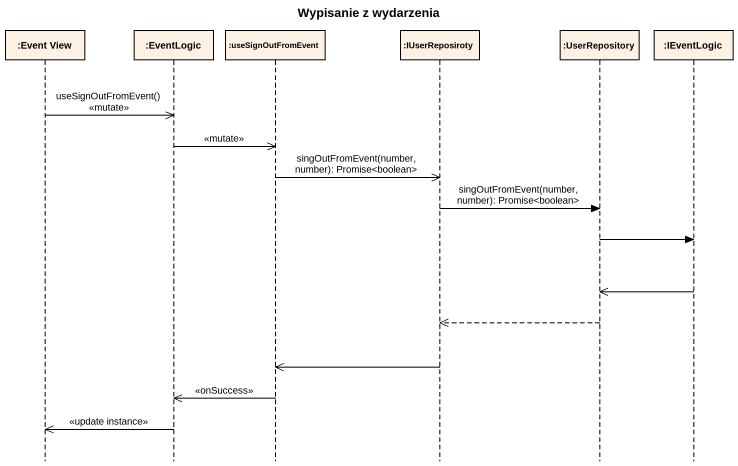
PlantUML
@startuml
title Wypisanie z wydarzenia
hide footbox
participant ":Event View" as Event_View
participant ":EventLogic" as EventLogic
participant ":useSignOutFromEvent" as useSignOutFromEvent
participant ":IUserReposiroty" as IUserReposiroty
participant ":UserRepository" as UserRepository
participant ":IEventLogic" as IEventLogic

Event_View ->> EventLogic : useSignOutFromEvent() <<mutate>>
EventLogic ->> useSignOutFromEvent : <<mutate>>
useSignOutFromEvent ->> IUserReposiroty : singOutFromEvent(number, number): Promise<boolean>
IUserReposiroty -> UserRepository : singOutFromEvent(number, number): Promise<boolean>
UserRepository -> IEventLogic
IEventLogic ->> UserRepository
UserRepository -->> IUserReposiroty
IUserReposiroty ->> useSignOutFromEvent
useSignOutFromEvent ->> EventLogic : <<onSuccess>>
EventLogic ->> Event_View : <<update instance>>
@enduml
